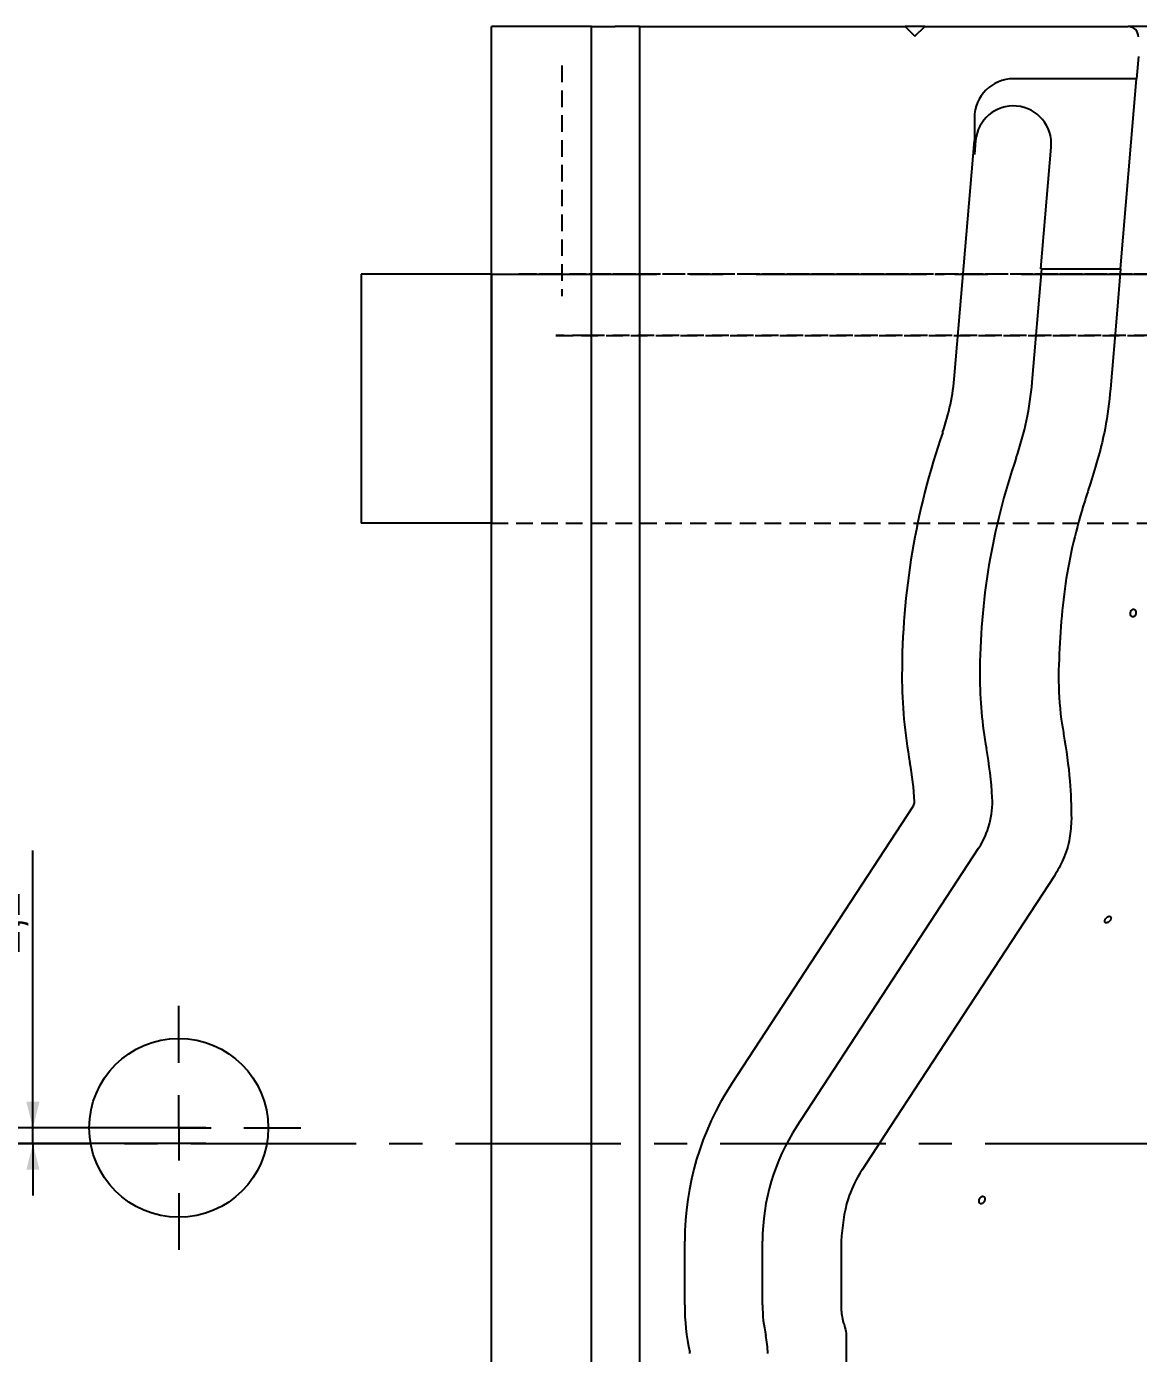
# Model space of a CAD drawing. Header units: millimetres. Extents: x 8 to 832, y 8 to 586.
# Drawn here: x 422.1 to 507.4, y 307 to 408.8 of the extents above; entities that cross this region are included whole.
import ezdxf

# ---------------------------------------------------------------- set-up
doc = ezdxf.new("R2010")
doc.units = ezdxf.units.MM
doc.linetypes.add('CENTERX2', pattern=[20.32, 12.7, -2.54, 2.54, -2.54])
doc.linetypes.add('HIDDEN', pattern=[1.905, 1.27, -0.635])
for name, color, linetype in [('CENTERLINE', 4, 'CENTERX2'), ('DIMENSIONS', 2, 'Continuous'), ('HIDDEN', 3, 'HIDDEN')]:
    doc.layers.add(name, color=color, linetype=linetype)
doc.layers.add('OUTLINE', color=7, linetype='Continuous', lineweight=25)
doc.styles.add('SLDTEXTSTYLE0', font='TXT', dxfattribs={"width": 0.75})
doc.dimstyles.new('SLDDIMSTYLE0', dxfattribs={"dimtxt": 3.5, "dimasz": 2, "dimexe": 0, "dimexo": 0.0625, "dimgap": 0.875, "dimtad": 1, "dimrnd": 1e-09, "dimzin": 12, "dimdsep": 46, "dimtxsty": 'SLDTEXTSTYLE0', "dimsah": 1, "dimcen": 0.09, "dimadec": 0, "dimazin": 3, "dimtfac": 1, "dimtofl": 0, "dimtmove": 0, "dimatfit": 3, "dimfxl": 0, "dimfrac": 2, "dimtolj": 1, "dimtzin": 12, "dimarcsym": 0})
doc.dimstyles.new('SLDDIMSTYLE2', dxfattribs={"dimtxt": 3.5, "dimasz": 2, "dimexe": 0, "dimexo": 0.0625, "dimgap": 0.875, "dimtad": 1, "dimdec": 1, "dimrnd": 1e-09, "dimzin": 12, "dimdsep": 46, "dimtxsty": 'SLDTEXTSTYLE0', "dimsah": 1, "dimcen": 0.09, "dimadec": 0, "dimazin": 3, "dimtfac": 1, "dimtdec": 1, "dimtmove": 0, "dimatfit": 0, "dimfxl": 0, "dimfrac": 2, "dimtolj": 1, "dimtzin": 12, "dimarcsym": 0})

# ---------------------------------------------------------------- blocks, each defined once
blk = doc.blocks.new('_D_9')
at = {"layer": 'DIMENSIONS'}
for p, q in [((422.58, 324.31), (422.58, 345.6)), ((435.84, 324.31), (420.58, 324.31)), ((422.58, 323.11), (422.58, 324.31)), ((435.84, 323.11), (420.58, 323.11)), ((422.58, 323.11), (422.58, 319.11))]:
    blk.add_line(p, q, dxfattribs=at)
for points in [[(422.58, 324.31), (423.08, 326.31), (422.08, 326.31)], [(422.58, 323.11), (422.08, 321.11), (423.08, 321.11)]]:
    blk.add_solid(points, dxfattribs=at)
at = {"layer": 'DIMENSIONS', "insert": (418.07, 337.55), "char_height": 3.5, "attachment_point": 1, "rotation": 90, "style": 'SLDTEXTSTYLE0'}
blk.add_mtext('1,2', dxfattribs=at)
blk = doc.blocks.new('_D_10')
at = {"layer": 'DIMENSIONS'}
for p, q in [((719.01, 408.81), (762.87, 408.81)), ((760.87, 408.81), (760.87, 323.11)), ((727.29, 323.11), (762.87, 323.11))]:
    blk.add_line(p, q, dxfattribs=at)
for points in [[(760.87, 408.81), (760.37, 406.81), (761.37, 406.81)], [(760.87, 323.11), (761.37, 325.11), (760.37, 325.11)]]:
    blk.add_solid(points, dxfattribs=at)
at = {"layer": 'DIMENSIONS', "char_height": 3.5, "attachment_point": 1, "rotation": 90, "style": 'SLDTEXTSTYLE0'}
for s, insert in [('85,7', (756.35, 367.69)), ('Invert', (756.35, 353.89))]:
    blk.add_mtext(s, dxfattribs=dict(at, insert=insert))
blk = doc.blocks.new('_D_11')
at = {"layer": 'DIMENSIONS'}
for p, q in [((152.3, 323.11), (118.78, 323.11)), ((120.78, 237.41), (120.78, 323.11)), ((193.86, 237.41), (118.78, 237.41))]:
    blk.add_line(p, q, dxfattribs=at)
for points in [[(120.78, 323.11), (120.28, 321.11), (121.28, 321.11)], [(120.78, 237.41), (121.28, 239.41), (120.28, 239.41)]]:
    blk.add_solid(points, dxfattribs=at)
at = {"layer": 'DIMENSIONS', "char_height": 3.5, "attachment_point": 1, "rotation": 90, "style": 'SLDTEXTSTYLE0'}
for s, insert in [('85,7', (116.27, 282.57)), ('invert', (116.27, 268.9))]:
    blk.add_mtext(s, dxfattribs=dict(at, insert=insert))
blk = doc.blocks.new('SW_CENTERMARKSYMBOL_0')
at = {"layer": 'CENTERLINE', "color": 0}
for p, q in [((0, 5), (0, 9.36)), ((0, 0), (0, 2.5)), ((-5, 0), (-9.36, 0)), ((0, 0), (-2.5, 0)), ((0, 0), (0, -2.5)), ((0, 0), (2.5, 0)), ((5, 0), (9.36, 0)), ((0, -5), (0, -9.36))]:
    blk.add_line(p, q, dxfattribs=at)

msp = doc.modelspace()

# ---------------------------------------------------------------- linework, layer by layer
at = {"layer": 'CENTERLINE'}
for p, q in [((457.772, 389.812), (709.247, 389.812)), ((129.887, 323.112), (715.108, 323.112))]:
    msp.add_line(p, q, dxfattribs=at)
at = {"layer": 'HIDDEN'}
for p, q in [((463.162, 405.812), (463.162, 388.112)), ((520.272, 389.812), (459.859, 389.812)), ((462.708, 389.812), (459.859, 389.812)), ((462.708, 389.812), (465.261, 389.812)), ((510.272, 389.812), (465.261, 389.812)), ((487.996, 389.812), (492.537, 389.812)), ((465.261, 385.112), (462.703, 385.112)), ((462.708, 385.112), (462.763, 385.112)), ((462.763, 385.112), (510.272, 385.112)), ((510.272, 385.112), (465.261, 385.112)), ((457.772, 370.712), (709.247, 370.712))]:
    msp.add_line(p, q, dxfattribs=at)
at = {"layer": 'OUTLINE'}
for p, q in [((457.772, 151.956), (457.772, 408.812)), ((465.452, 408.812), (457.772, 408.812)), ((465.452, 151.956), (465.452, 408.812)), ((465.452, 408.812), (467.272, 408.812)), ((469.152, 408.812), (467.272, 408.812)), ((469.152, 151.956), (469.152, 408.812)), ((469.152, 408.812), (489.522, 408.812)), ((489.522, 408.812), (490.272, 408.062)), ((491.022, 408.812), (489.522, 408.812)), ((490.272, 408.062), (491.022, 408.812)), ((491.022, 408.812), (506.622, 408.812)), ((533.922, 408.812), (506.622, 408.812)), ((507.422, 406.517), (507.279, 404.812)), ((507.279, 404.812), (497.836, 404.812)), ((506.052, 390.222), (507.283, 404.812)), ((507.283, 404.812), (507.279, 404.812)), ((494.836, 401.812), (494.836, 400.064)), ((493.315, 382.025), (494.836, 400.064)), ((494.825, 399.812), (494.836, 399.812)), ((494.836, 400.064), (494.836, 399.812)), ((494.925, 400.056), (494.836, 398.995)), ((494.836, 398.995), (494.836, 399.812)), ((499.937, 390.222), (500.725, 399.567)), ((499.267, 381.523), (500, 390.222)), ((500, 390.222), (499.937, 390.222)), ((500, 390.222), (506.049, 390.222)), ((506.049, 390.222), (506.052, 390.222)), ((457.772, 389.812), (447.772, 389.812)), ((447.772, 389.812), (447.772, 370.712)), ((457.772, 389.812), (457.772, 370.712)), ((457.772, 370.712), (447.772, 370.712)), ((476.184, 327.662), (490.156, 349.03)), ((481.183, 324.393), (495.155, 345.761)), ((472.597, 310.723), (472.597, 315.623)), ((478.571, 310.723), (478.571, 315.623)), ((484.597, 315.623), (484.597, 310.723)), ((484.828, 309.223), (484.859, 309.123)), ((484.997, 308.223), (484.997, 215.106))]:
    msp.add_line(p, q, dxfattribs=at)
at = {"layer": 'OUTLINE', "flags": 128}
for points in [[(506.049, 390.222), (505.755, 386.741), (505.273, 381.017)], [(500.968, 343.639), (488.378, 324.384), (486.228, 321.095)]]:
    msp.add_lwpolyline(points, dxfattribs=at)
at = {"layer": 'OUTLINE'}
msp.add_circle((433.772, 324.312), 6.864, dxfattribs=at)
for centre, radius, start, end in [((506.622, 408.012), 0.8, 0, 90), ((497.836, 401.812), 3, 90, 180), ((497.825, 399.812), 2.91, 355.18058, 175.18058), ((497.825, 399.812), 3, 175.18058, 180), ((475.378, 383.538), 18, 340.98751, 355.18058), ((475.378, 383.538), 23.973, 340.98751, 355.18058), ((546.541, 359.017), 57.268, 160.98751, 180), ((546.541, 359.017), 51.295, 160.98751, 180), ((526.272, 359.017), 37, 180, 190.38886), ((526.272, 359.017), 31.027, 180, 190.38886), ((466.272, 348.017), 29.973, 3.13868, 10.38886), ((466.272, 348.017), 24, 3.13868, 10.38886), ((489.737, 349.304), 0.5, 326.82107, 3.13868), ((489.737, 349.304), 6.473, 326.82107, 3.13868), ((494.597, 315.623), 22, 146.82107, 180), ((494.597, 315.623), 16.027, 146.82107, 180), ((489.597, 310.723), 17, 180, 192.27381), ((489.597, 310.723), 11.027, 180, 192.27381), ((472.497, 307.003), 6.473, 0, 12.27381), ((472.497, 307.003), 0.5, 0, 12.27381)]:
    msp.add_arc(centre, radius, start, end, dxfattribs=at)
for points, knots in [([(505.273, 381.017), (505.16, 379.993), (504.888, 377.528), (504.165, 375.153), (503.742, 373.764)], [0, 0, 0, 0, 0.4152357, 1, 1, 1, 1]), ([(503.742, 373.764), (503.552, 373.188), (502.681, 370.547), (501.557, 365.639), (501.368, 361.24), (501.273, 359.017)], [0, 0, 0, 0, 0.1212374, 0.5559314, 1, 1, 1, 1]), ([(507.101, 363.55), (507.122, 363.569), (507.165, 363.607), (507.21, 363.695), (507.234, 363.794), (507.233, 363.895), (507.208, 363.987), (507.162, 364.06), (507.1, 364.104), (507.028, 364.115), (506.956, 364.092), (506.891, 364.037), (506.84, 363.957), (506.809, 363.861), (506.802, 363.759), (506.819, 363.662), (506.858, 363.583), (506.916, 363.53), (506.985, 363.508), (507.049, 363.518), (507.086, 363.541), (507.101, 363.55)], [0, 0, 0, 0, 0.0536893, 0.1073812, 0.1610736, 0.2147629, 0.268451, 0.322138, 0.3758229, 0.4295121, 0.4831998, 0.5368872, 0.5905768, 0.6442616, 0.6979494, 0.751637, 0.8053282, 0.8590217, 0.9127101, 0.9663936, 1, 1, 1, 1]), ([(501.273, 359.017), (501.311, 357.895), (501.362, 356.382), (501.617, 354.893), (501.682, 354.509)], [0, 0, 0, 0, 0.742217, 1, 1, 1, 1]), ([(501.682, 354.509), (501.87, 353.317), (502.209, 351.165), (502.253, 348.988), (502.273, 348.017)], [0, 0, 0, 0, 0.5541245, 1, 1, 1, 1]), ([(502.273, 348.017), (502.245, 347.519), (502.185, 346.46), (501.734, 344.963), (501.211, 344.058), (500.968, 343.639)], [0, 0, 0, 0, 0.3232321, 0.6866946, 1, 1, 1, 1]), ([(504.877, 340.067), (504.894, 340.057), (504.93, 340.037), (505.005, 340.042), (505.087, 340.074), (505.168, 340.13), (505.239, 340.205), (505.291, 340.289), (505.319, 340.374), (505.319, 340.45), (505.291, 340.509), (505.24, 340.542), (505.169, 340.547), (505.089, 340.524), (505.007, 340.474), (504.933, 340.404), (504.875, 340.321), (504.839, 340.235), (504.83, 340.156), (504.845, 340.099), (504.868, 340.076), (504.877, 340.067)], [0, 0, 0, 0, 0.05355172, 0.10710324, 0.16063162, 0.21421492, 0.26790496, 0.32168679, 0.37550498, 0.42929221, 0.48301536, 0.53667391, 0.59029049, 0.64388707, 0.69749122, 0.75112888, 0.80482298, 0.85858542, 0.91239723, 0.96620408, 1, 1, 1, 1]), ([(486.228, 321.095), (486.159, 320.988), (485.716, 320.289), (484.87, 318.528), (484.701, 316.724), (484.597, 315.623)], [0, 0, 0, 0, 0.0662972, 0.4303963, 1, 1, 1, 1]), ([(495.271, 318.502), (495.292, 318.494), (495.334, 318.477), (495.408, 318.492), (495.481, 318.536), (495.547, 318.606), (495.598, 318.696), (495.628, 318.796), (495.634, 318.894), (495.614, 318.979), (495.571, 319.04), (495.508, 319.069), (495.436, 319.066), (495.361, 319.031), (495.291, 318.969), (495.233, 318.885), (495.194, 318.788), (495.181, 318.687), (495.194, 318.596), (495.228, 318.534), (495.259, 318.511), (495.271, 318.502)], [0, 0, 0, 0, 0.0521491, 0.1043013, 0.1564248, 0.2090363, 0.2625643, 0.3171705, 0.3726012, 0.4281497, 0.482892, 0.5362107, 0.5882439, 0.6398244, 0.6919886, 0.7454387, 0.800234, 0.855788, 0.9112058, 0.965762, 1, 1, 1, 1]), ([(484.597, 310.723), (484.599, 310.633), (484.607, 310.193), (484.688, 309.687), (484.809, 309.287), (484.828, 309.223)], [0, 0, 0, 0, 0.1769539, 0.8675145, 1, 1, 1, 1]), ([(484.859, 309.123), (484.908, 308.937), (484.986, 308.641), (484.994, 308.336), (484.997, 308.223)], [0, 0, 0, 0, 0.629179, 1, 1, 1, 1])]:
    msp.add_open_spline(points, degree=3, knots=knots, dxfattribs=at)

# ---------------------------------------------------------------- block references
at = {"layer": 'CENTERLINE'}
msp.add_blockref('SW_CENTERMARKSYMBOL_0', (433.772, 324.312), dxfattribs=at)

# ---------------------------------------------------------------- dimensions: what is measured, and where the dimension line sits
at = {"layer": 'DIMENSIONS'}
for base, p1, text, picture, middle in [((760.866, 323.112), (436.839, 408.812), 'Invert <> ', '_D_10', (760.866, 365.962)), ((120.777, 323.112), (436.839, 237.412), 'invert <>', '_D_11', (120.777, 280.262))]:
    dim = msp.add_linear_dim(base=base, p1=p1, p2=(436.839, 323.112), angle=90, text=text, dimstyle='SLDDIMSTYLE0', dxfattribs=at)
    dim.commit()
    dim.dimension.update_dxf_attribs({"geometry": picture, "text_midpoint": middle, "dimtype": 160})
dim = msp.add_linear_dim(base=(419.808, 324.312), p1=(436.839, 323.112), p2=(436.839, 324.312), angle=90, dimstyle='SLDDIMSTYLE2', dxfattribs=at)
dim.commit()
dim.dimension.update_dxf_attribs({"geometry": '_D_9', "text_midpoint": (419.808, 340.785), "dimtype": 160})

doc.saveas('drawing.dxf')
